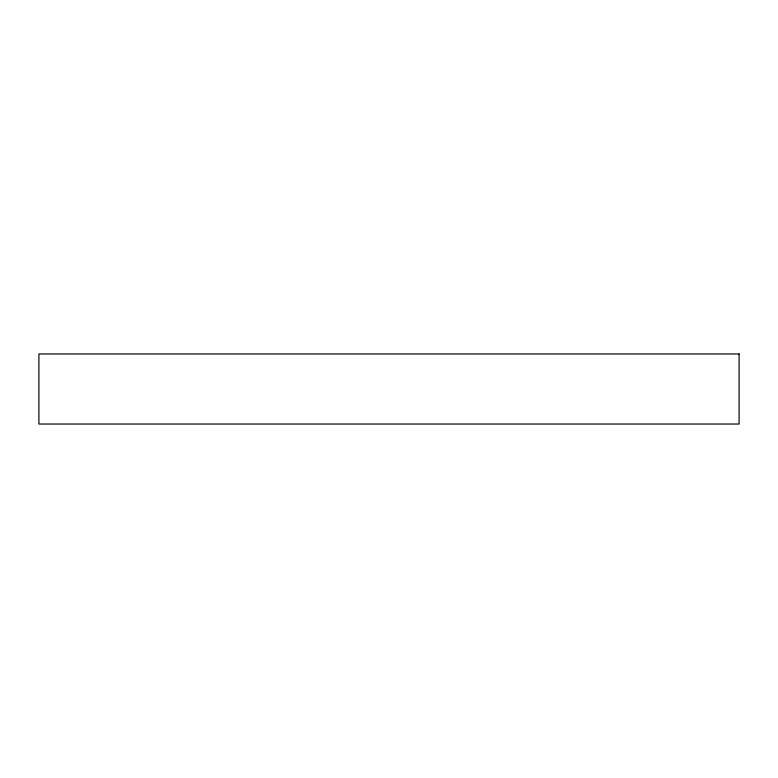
<?xml version="1.0" encoding="UTF-8"?>
<svg xmlns="http://www.w3.org/2000/svg" width="778" height="778" viewBox="0 0 778 778"><rect width="100%" height="100%" fill="white"/><g stroke="black" fill="none" stroke-linecap="round" stroke-linejoin="round"><path stroke-width="1.17" d="M739.1 353.961L38.9 353.961L38.9 424.039L739.1 424.039L739.1 353.961"/></g></svg>
